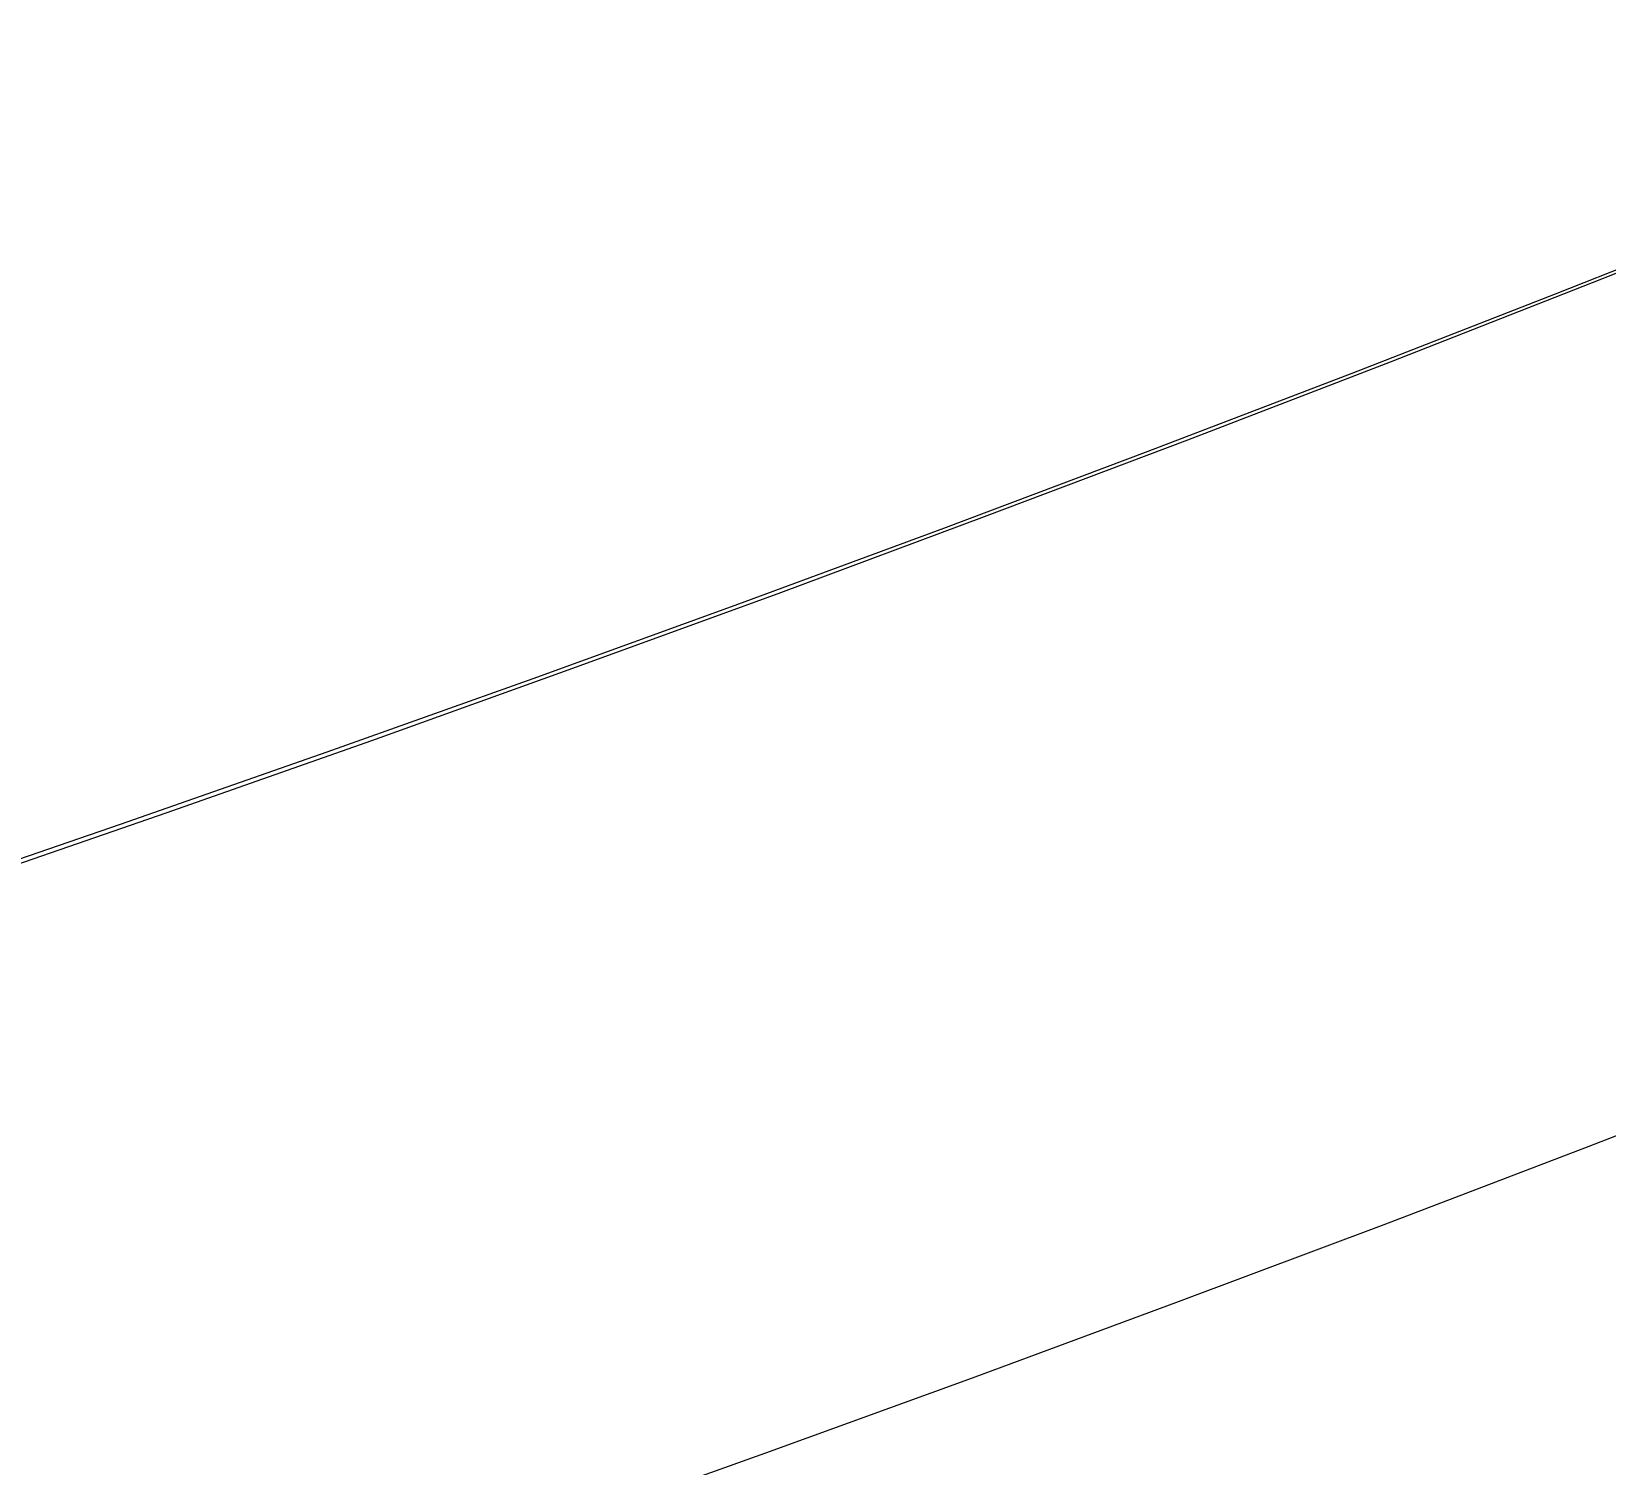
# Model space of a CAD drawing. Header units: millimetres. Extents: x 0 to 9491604, y -172998 to 295086.
# Drawn here: x 399222.8 to 399595.5, y 52076.4 to 52415.7 of the extents above; entities that cross this region are included whole.
import ezdxf
from ezdxf.enums import TextEntityAlignment as Align

# ---------------------------------------------------------------- set-up
doc = ezdxf.new("R2018")
doc.units = ezdxf.units.MM
for name, color, linetype, lineweight in [('АР_Маркер экспликации', 239, 'Continuous', 13), ('АР_Номер помещения', 250, 'Continuous', 9), ('АР_Подоконники', 163, 'Continuous', 9), ('АР_Сущ Несущая стена', 250, 'Continuous', 50)]:
    doc.layers.add(name, color=color, linetype=linetype, lineweight=lineweight)
doc.layers.add('АР_Названия помещений', color=124, linetype='Continuous', lineweight=5, plot=False)
doc.layers.add('АР_Помещения_площадь', color=19, linetype='Continuous', lineweight=9, plot=False)
doc.styles.add('ISOCPEUR', font='', dxfattribs={"height": 250})
doc.styles.get("Standard").update_dxf_attribs({"font": 'GOST.TTF'})
doc.styles.get('ISOCPEUR').set_extended_font_data('ISOCPEUR', italic=True)

# ---------------------------------------------------------------- blocks, each defined once
blk = doc.blocks.new('*U254')
at = {"color": 7, "style": 'ISOCPEUR', "width": 0.7, "flags": 1}
blk.add_attdef('КАТЕГОРИЯ', (-499.17, -2092.19), '', height=250, dxfattribs=at)
at = {"layer": 'АР_Номер помещения', "color": 7, "style": 'ISOCPEUR', "width": 0.7}
blk.add_attdef('НОМЕР_ПОМЕЩЕНИЯ', text='', height=300, dxfattribs=at).set_placement((-517.55, 1402.82), align=Align.MIDDLE_CENTER)
at = {"layer": 'АР_Помещения_площадь', "color": 7, "lineweight": 30, "width": 0.7, "flags": 104}
blk.add_attdef('ИМЯ_ПОМЕЩЕНИЯ', text='', height=100, dxfattribs=at).set_placement((157.63, 1217.14), align=Align.MIDDLE_CENTER)
at = {"layer": 'АР_Помещения_площадь', "color": 7, "style": 'ISOCPEUR', "width": 0.7}
blk.add_attdef('ПЛОЩАДЬ_ПОМЕЩЕНИЯ', text='', height=200, dxfattribs=at).set_placement((-318.46, 582.58), align=Align.MIDDLE_RIGHT)
blk = doc.blocks.new('*U252')
at = {"color": 7, "style": 'ISOCPEUR', "width": 0.7, "flags": 1}
blk.add_attdef('КАТЕГОРИЯ', (-499.17, -2092.19), '', height=250, dxfattribs=at)
at = {"layer": 'АР_Номер помещения', "color": 7, "style": 'ISOCPEUR', "width": 0.7}
blk.add_attdef('НОМЕР_ПОМЕЩЕНИЯ', text='', height=300, dxfattribs=at).set_placement((-13874.5, 6637.55), align=Align.MIDDLE_CENTER)
at = {"layer": 'АР_Помещения_площадь', "color": 7, "lineweight": 30, "width": 0.7, "flags": 104}
blk.add_attdef('ИМЯ_ПОМЕЩЕНИЯ', text='', height=100, dxfattribs=at).set_placement((157.63, 1217.14), align=Align.MIDDLE_CENTER)
at = {"layer": 'АР_Помещения_площадь', "color": 7, "style": 'ISOCPEUR', "width": 0.7}
blk.add_attdef('ПЛОЩАДЬ_ПОМЕЩЕНИЯ', text='', height=200, dxfattribs=at).set_placement((-12654.58, 407.67), align=Align.MIDDLE_RIGHT)
blk = doc.blocks.new('*U251')
at = {"color": 7, "style": 'ISOCPEUR', "width": 0.7, "flags": 1}
blk.add_attdef('КАТЕГОРИЯ', (-499.17, -2092.19), '', height=250, dxfattribs=at)
at = {"layer": 'АР_Номер помещения', "color": 7, "style": 'ISOCPEUR', "width": 0.7}
blk.add_attdef('НОМЕР_ПОМЕЩЕНИЯ', text='', height=300, dxfattribs=at).set_placement((-17424.9, 1870.77), align=Align.MIDDLE_CENTER)
at = {"layer": 'АР_Помещения_площадь', "color": 7, "lineweight": 30, "width": 0.7, "flags": 104}
blk.add_attdef('ИМЯ_ПОМЕЩЕНИЯ', text='', height=100, dxfattribs=at).set_placement((157.63, 1217.14), align=Align.MIDDLE_CENTER)
at = {"layer": 'АР_Помещения_площадь', "color": 7, "style": 'ISOCPEUR', "width": 0.7}
blk.add_attdef('ПЛОЩАДЬ_ПОМЕЩЕНИЯ', text='', height=200, dxfattribs=at).set_placement((-12452.81, 399.36), align=Align.MIDDLE_RIGHT)

msp = doc.modelspace()

# ---------------------------------------------------------------- linework, layer by layer
at = {"layer": 'АР_Подоконники', "lineweight": 9, "ltscale": 100}
for centre, radius, start, end in [((396319.22, 60661), 8924.05, 271.108834, 356.403957), ((396308.86, 60673.36), 8940.17, 271.691254, 356.329081)]:
    msp.add_arc(centre, radius, start, end, dxfattribs=at)
at = {"layer": 'АР_Сущ Несущая стена', "lineweight": 9, "ltscale": 100}
for centre, radius, start, end in [((396300.59, 60685.02), 9144.28, 272.820638, 356.288731), ((396308.26, 60667.03), 9778.65, 272.592548, 356.635391)]:
    msp.add_arc(centre, radius, start, end, dxfattribs=at)

# ---------------------------------------------------------------- block references
at = {"layer": 'АР_Маркер экспликации', "lineweight": 9}
ref = msp.add_blockref('*U254', (397427.53, 58377.22), dxfattribs=at)
lines = msp.add_mtext('\\W0.8000;Коридор и рекреация (основная и старшая школа)', dxfattribs={"layer": 'АР_Названия помещений', "insert": (397774.55, 57102.61), "char_height": 6239.8004, "width": 926.94, "attachment_point": 1})
ref.add_attrib('ИМЯ_ПОМЕЩЕНИЯ', '', (397774.55, 57102.61), dxfattribs={"flags": 104}).embed_mtext(lines)
ref = msp.add_blockref('*U252', (393314.66, 52054.84), dxfattribs=at)
lines = msp.add_mtext('\\W0.8000;Кабинет материальной технологии тип 2', dxfattribs={"layer": 'АР_Названия помещений', "insert": (379480.41, 56862.59), "char_height": 4891.9555, "width": 926.94, "attachment_point": 1})
ref.add_attrib('ИМЯ_ПОМЕЩЕНИЯ', '', (379480.41, 56862.59), dxfattribs={"flags": 104}).embed_mtext(lines)
ref = msp.add_blockref('*U251', (405270.16, 51630.27), dxfattribs=at)
lines = msp.add_mtext('\\W0.8000;Артистическая', dxfattribs={"layer": 'АР_Названия помещений', "insert": (390351.91, 52199.61), "char_height": 1576.7822, "width": 926.94, "attachment_point": 1})
ref.add_attrib('ИМЯ_ПОМЕЩЕНИЯ', '', (390351.91, 52199.61), dxfattribs={"flags": 104}).embed_mtext(lines)

doc.saveas('drawing.dxf')
